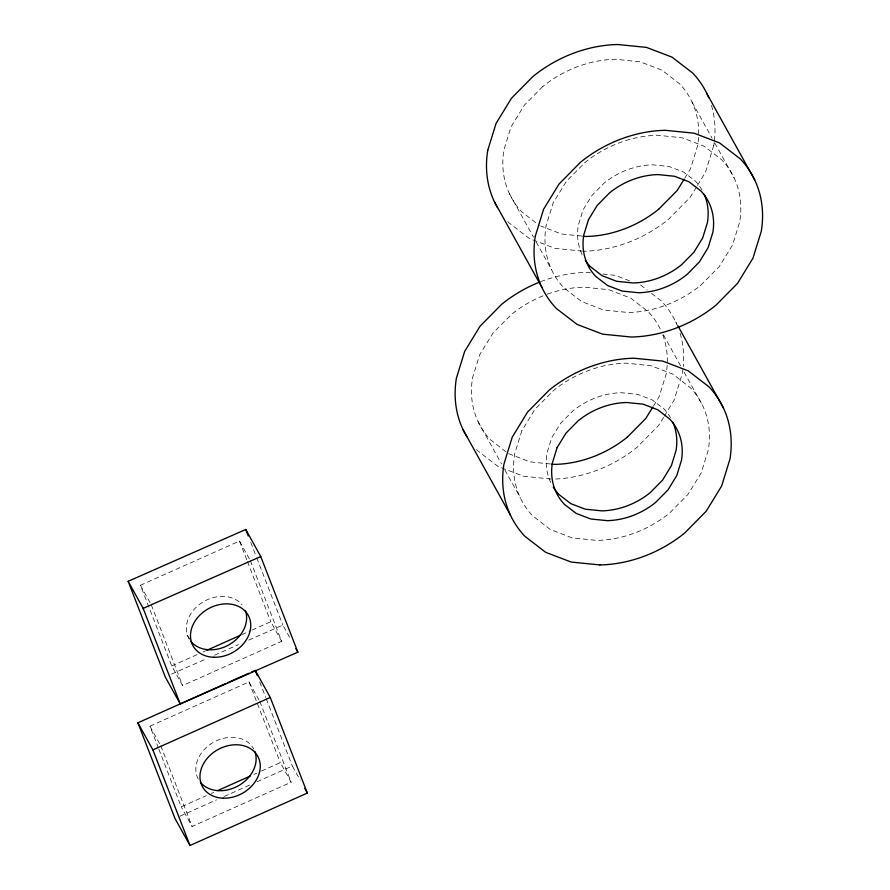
<?xml version="1.0" encoding="UTF-8"?>
<svg xmlns="http://www.w3.org/2000/svg" width="890" height="890" viewBox="0 0 890 890"><rect width="100%" height="100%" fill="white"/><g stroke="black" fill="none" stroke-linecap="round" stroke-linejoin="round"><path stroke-width="0.67" stroke-dasharray="4.45 3.34" d="M713.724 145.437L705.47 172.271L697.07 186.01M696.369 187.156L690.062 197.446L668.579 219.252A115.934 91.982 -29 0 1 583.695 251.236M663.606 417.343L658.7 425.353L637.218 447.158A115.934 91.982 -29 0 1 553.669 479.109M664.307 416.209L674.108 400.189L682.363 373.344A126.547 100.403 -29 0 0 683.108 367.948M684.81 178.111L690.395 169.033L697.549 146.038A108.469 86.052 -29 0 0 679.715 83.927L662.049 70.21L640.188 61.811L615.635 59.263A99.38 78.843 -29 0 0 542.822 86.508M653.449 406.018L659.034 396.94L666.187 373.945A108.469 86.052 -29 0 0 667.222 364.411M542.833 86.519L524.366 105.165L511.105 126.714L503.951 149.709A108.469 86.052 -29 0 0 521.785 211.831L539.451 225.537M700.797 285.245L719.265 266.599L732.526 245.039L739.679 222.044A108.469 86.052 -29 0 0 721.846 159.933L704.179 146.227L682.319 137.816L657.777 135.269A99.38 78.843 -29 0 0 584.952 162.525L566.496 181.171L553.235 202.731L546.082 225.726A108.469 86.052 -29 0 0 563.915 287.837L581.593 301.543L603.442 309.954L627.995 312.501A99.38 78.843 -29 0 0 700.808 285.256M250.346 560.633L281.652 641.312L182.606 685.567L171.748 665.954L140.442 585.275L239.488 541.031L249.712 559.476M171.748 665.954L198.07 654.194M203.087 651.958L205.59 650.835M241.946 634.592L250.724 630.676M251.981 630.109L270.783 621.71L281.652 641.312M158.387 747.956L149.943 726.184L248.978 681.94L259.213 700.397M158.887 749.235L181.237 806.874L206.313 795.671M211.331 793.424L213.834 792.311M253.95 774.389L256.465 773.265M261.482 771.029L280.283 762.619L291.152 782.232L192.107 826.476L181.237 806.874M180.025 816.174L216.626 799.821M224.191 796.439L250.691 784.602M256.999 781.776L292.343 765.99L300.164 780.118M171.559 674.119L206.97 658.522M214.557 655.173L238.576 644.582M248.699 640.121L282.842 625.08L290.663 639.209M582.327 251.114L555.037 248.355L529.494 238.62L508.802 222.7A126.547 100.403 -29 0 1 506.099 219.685M590.537 272.818L586.443 272.407A115.934 91.982 -29 0 0 541.276 281.451M602.819 274.064L615.101 275.299L631.7 281.629M550.966 479.02L523.676 476.261L498.133 466.527L477.441 450.607A126.547 100.403 -29 0 1 474.737 447.592M581.771 236.061L561.312 233.948L540.742 226.027M550.409 463.968L529.951 461.854L508.09 453.444M640.644 285.034L647.175 290.062M651.536 293.422L661.337 300.965A126.547 100.403 -29 0 1 676.856 324.416M506.01 451.831L490.412 439.738A108.469 86.052 -29 0 1 472.579 377.627L479.743 354.62L493.004 333.071L511.472 314.426A99.38 78.843 -29 0 1 546.104 294.623M692.019 101.972L712.089 138.173M714.759 143.001L734.161 177.989M675.755 321.98L677.101 324.405M663.339 334.707L680.728 366.079M684.065 372.109L702.8 405.896M509.469 193.775L533.555 237.207M536.225 242.036L551.611 269.781M478.108 421.682L501.515 463.913M504.864 469.942L520.25 497.688M187.645 635.727L189.414 638.92M140.442 585.275L150.032 602.575M149.943 726.184L160.167 744.641M250.758 542.388L256.276 556.606M256.776 557.897L282.842 625.08M239.488 541.031L246.931 560.233M247.431 561.523L270.783 621.71M259.758 682.018L265.776 697.515M266.277 698.806L292.343 765.99M259.847 701.543L291.152 782.232M248.978 681.94L280.283 762.619M151.311 604.877L182.606 685.567M160.812 745.798L192.107 826.476M711.466 105.409A126.547 100.403 -29 0 1 714.314 141.399M714.147 142.745A126.547 100.403 -29 0 1 713.747 145.437M582.105 254.629A72.312 57.372 -29 0 1 578.311 225.281L583.039 209.94L591.839 195.555L604.121 183.106A66.249 52.555 -29 0 1 652.626 164.817L669.002 166.463L683.598 172.037L695.424 181.126A72.312 57.372 -29 0 1 702.466 190.794M547.361 294.156A99.38 78.843 -29 0 1 584.274 287.181L608.827 289.717L630.676 298.117L648.365 311.823A108.469 86.052 -29 0 1 660.658 329.878M662.783 334.918A108.469 86.052 -29 0 1 667.278 363.053M680.105 333.316A126.547 100.403 -29 0 1 683.242 366.602M550.732 482.536A72.312 57.372 -29 0 1 546.95 453.188L551.678 437.847L560.478 423.462L572.76 411.013A66.249 52.555 -29 0 1 621.265 392.724L637.64 394.37L652.236 399.944L664.062 409.044A72.312 57.372 -29 0 1 670.459 417.543M198.225 779.028A31.562 25.042 -29 0 1 214.201 741.915A31.562 25.042 -29 0 1 253.739 748.991M189.381 639.254A31.562 25.042 -29 0 1 201.863 602.697A31.562 25.042 -29 0 1 242.058 604.811M521.874 430.638L514.72 453.633A108.469 86.052 -29 0 0 532.554 515.744L550.22 529.45L572.081 537.86L596.634 540.408A99.38 78.843 -29 0 0 669.447 513.163L687.903 494.506L701.164 472.957L708.318 449.951A108.469 86.052 -29 0 0 690.484 387.84L672.818 374.134L650.957 365.723L626.415 363.176A99.38 78.843 -29 0 0 553.591 390.432L535.135 409.077L521.874 430.638"/><path stroke-width="1.33" d="M487.764 150.31L496.03 123.476L511.427 98.3L532.921 76.507A115.934 91.982 -29 0 1 617.794 44.511L646.463 47.393L672.006 57.127L692.698 73.058A126.547 100.403 -29 0 1 708.74 97.744M535.324 236.106L543.59 209.261L558.987 184.085L580.469 162.292A115.934 91.982 -29 0 1 665.353 130.307L694.011 133.177L719.565 142.923L740.246 158.843A126.547 100.403 -29 0 1 761.295 231.233L753.018 258.067L737.621 283.243L716.139 305.036A115.934 91.982 -29 0 1 631.255 337.032L602.586 334.151L577.043 324.405L556.361 308.485A126.547 100.403 -29 0 1 535.313 236.106M684.11 179.246L677.134 190.594L658.667 209.239M652.748 407.153L645.773 418.5L627.305 437.146M206.847 650.279L240.689 635.149M251.458 672.072L255.252 670.381L270.26 697.46L307.339 793.068L189.982 845.5L174.974 818.422L137.883 722.814L224.959 683.921M227.484 682.786L248.933 673.207M137.883 722.814L152.891 749.892L270.26 697.46M217.594 790.631L250.19 776.069M128.149 581.303L245.751 529.472L260.759 556.55L297.85 652.159L180.247 703.979L165.24 676.912L128.149 581.303L143.157 608.371L180.247 703.979M143.157 608.371L260.759 556.55M599.893 564.95L571.224 562.057L545.681 552.323L524.989 536.392A126.547 100.403 -29 0 1 503.951 464.013L512.228 437.168L527.625 411.992L549.108 390.198A115.934 91.982 -29 0 1 633.991 358.214L662.649 361.084L688.204 370.83L708.885 386.75A126.547 100.403 -29 0 1 729.933 459.14L721.656 485.973L706.26 511.149L684.777 532.943A115.934 91.982 -29 0 1 599.893 564.939M583.128 236.206L585.854 236.484A99.38 78.843 -29 0 0 658.678 209.239M551.767 464.113L554.492 464.391A99.38 78.843 -29 0 0 627.317 437.146M707.116 94.073L754.676 179.869M677.768 325.607L723.314 407.776M494.384 201.674L541.932 287.47M463.011 429.581L510.571 515.377M295.892 648.621L297.85 652.159M304.736 788.362L307.339 793.068M245.751 529.472L248.254 535.936M255.252 670.381L257.255 675.555M152.891 749.892L189.982 845.5M497.488 207.593A126.547 100.403 -29 0 1 487.753 150.31M585.353 260.392A72.312 57.372 -29 0 0 590.348 266.633L602.163 275.744L616.759 281.307L633.135 282.953A66.249 52.555 -29 0 0 681.651 264.675L693.922 252.215L702.722 237.83L707.439 222.489A72.312 57.372 -29 0 0 704.212 194.343M466.816 436.667A126.547 100.403 -29 0 1 456.392 378.217L464.669 351.383L480.066 326.207L501.56 304.413A115.934 91.982 -29 0 1 540.008 281.941M553.269 487.175A72.312 57.372 -29 0 0 558.987 494.54L570.802 503.651L585.398 509.214L601.774 510.86A66.249 52.555 -29 0 0 650.29 492.582L662.56 480.122L671.36 465.737L676.077 450.396A72.312 57.372 -29 0 0 672.851 422.249M254.818 751.383A31.562 25.042 -29 0 1 238.487 785.703A31.562 25.042 -29 0 1 200.406 782.299M245.317 610.473A31.562 25.042 -29 0 1 228.986 644.794A31.562 25.042 -29 0 1 190.905 641.39M588.468 219.719L583.74 235.06A72.312 57.372 -29 0 0 595.766 276.412L607.581 285.523L622.177 291.086L638.564 292.732A66.249 52.555 -29 0 0 687.069 274.454L699.34 261.994L708.14 247.609L712.868 232.268A72.312 57.372 -29 0 0 700.842 190.916L689.027 181.816L674.42 176.242L658.044 174.596A66.249 52.555 -29 0 0 609.539 192.874L597.268 205.334L588.468 219.719M557.107 447.626L552.379 462.967A72.312 57.372 -29 0 0 564.405 504.319L576.219 513.43L590.815 518.992L607.191 520.65A66.249 52.555 -29 0 0 655.707 502.361L667.978 489.901L676.778 475.516L681.506 460.175A72.312 57.372 -29 0 0 669.48 418.823L657.654 409.723L643.058 404.149L626.682 402.503A66.249 52.555 -29 0 0 578.177 420.781L565.907 433.241L557.107 447.626M223.334 798.185A31.562 25.042 -29 0 0 258.957 758.847A31.562 25.042 -29 0 0 208.06 757.401A31.562 25.042 -29 0 0 223.334 798.185M213.834 657.265A31.562 25.042 -29 0 0 249.456 617.938A31.562 25.042 -29 0 0 198.57 616.492A31.562 25.042 -29 0 0 213.834 657.265"/></g></svg>
